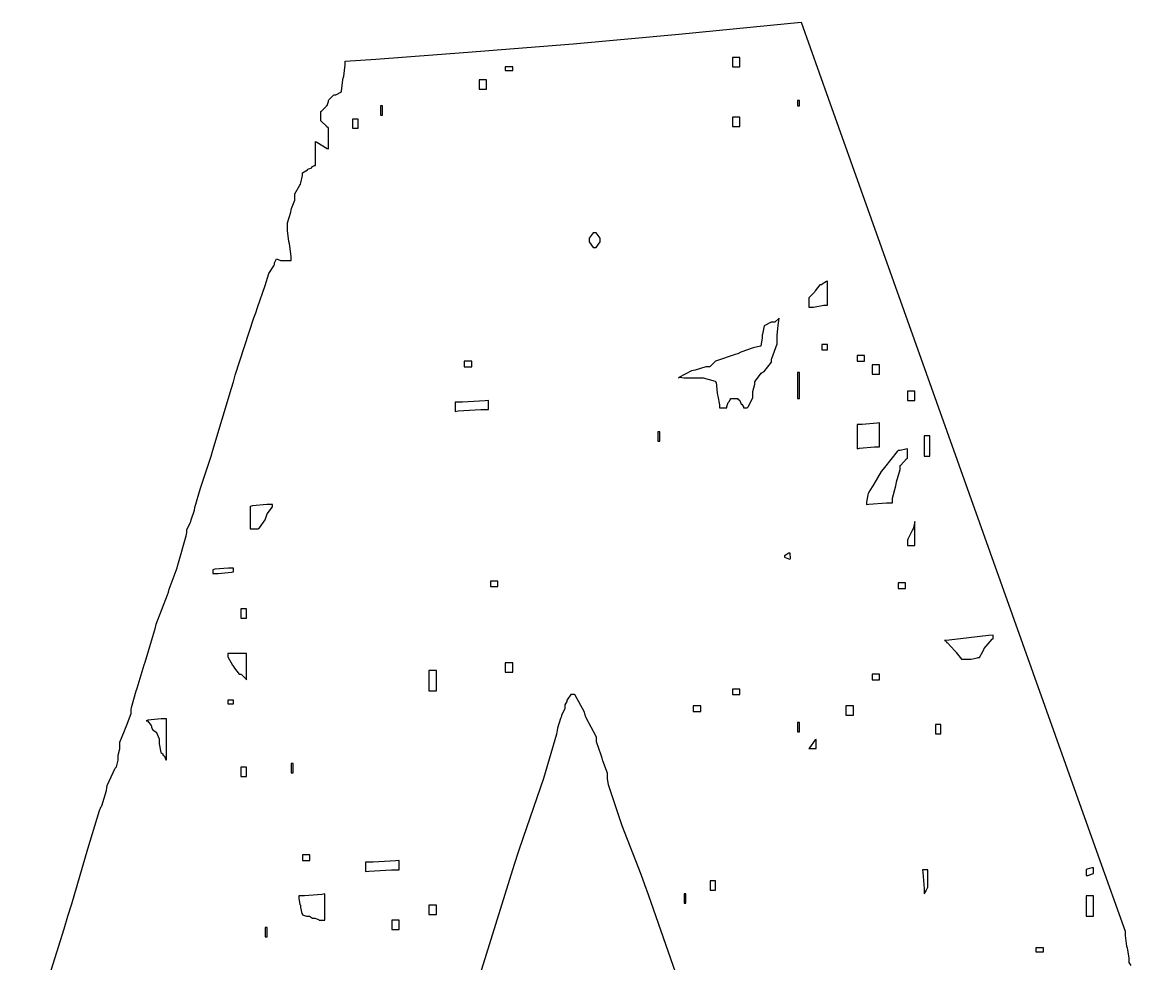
# Model space of a CAD drawing. Extents: x 44 to 313, y 66 to 291.
# Drawn here: x 55.72 to 76.73, y 222.13 to 239.96 of the extents above; entities that cross this region are included whole.
import ezdxf

# ---------------------------------------------------------------- set-up
doc = ezdxf.new("R2010")
doc.units = 0
doc.header["$MEASUREMENT"] = 0

msp = doc.modelspace()

# ---------------------------------------------------------------- linework, layer by layer
at = {"color": 40}
for points in [[(55.7209, 220.258), (56.5146, 222.789), (56.5848, 223.026), (56.6635, 223.264), (56.968, 224.305), (57.1846, 225.03), (57.2202, 225.108), (57.2287, 225.118), (57.3169, 225.408), (57.3264, 225.461), (57.3345, 225.505), (57.4848, 225.831), (57.5028, 225.848), (57.5109, 225.858), (57.5388, 225.983), (57.5388, 226.024), (57.5388, 226.078), (57.573, 226.198), (57.573, 226.237), (57.573, 226.325), (57.6612, 226.537), (57.6792, 226.59), (57.6957, 226.634), (57.7854, 226.865), (57.7854, 226.942), (57.7935, 226.978), (57.8817, 227.295), (57.8915, 227.329), (57.8997, 227.347), (58.014, 227.728), (58.0319, 227.788), (58.0485, 227.842), (58.2263, 228.433), (58.2443, 228.494), (58.2605, 228.556), (58.4729, 229.113), (58.4909, 229.165), (58.5075, 229.219), (58.6574, 229.624), (58.6673, 229.658), (58.6839, 229.72), (58.8257, 230.233), (58.8437, 230.294), (58.8437, 230.347), (58.9044, 230.478), (58.9139, 230.504), (58.922, 230.532), (58.9841, 230.717), (58.9841, 230.717), (58.9926, 230.77), (59.1026, 231.137), (59.2667, 231.625), (59.3027, 231.739), (59.3369, 231.855), (59.6896, 233.028), (59.7256, 233.15), (59.7598, 233.274), (60.1126, 234.36), (60.1486, 234.457), (60.1832, 234.555), (60.3236, 234.972), (60.3952, 235.197), (60.3952, 235.197), (60.3952, 235.197), (60.4919, 235.347), (60.5014, 235.373), (60.5014, 235.4), (60.5374, 235.479), (60.5374, 235.479), (60.5374, 235.479), (60.6157, 235.443), (60.6418, 235.443), (60.6859, 235.443), (60.7854, 235.443), (60.8182, 235.443), (60.8182, 235.523), (60.7921, 235.718), (60.784, 235.762), (60.7741, 235.806), (60.748, 236.011), (60.748, 236.079), (60.748, 236.159), (60.8087, 236.363), (60.8182, 236.397), (60.8266, 236.433), (60.8902, 236.591), (60.8902, 236.644), (60.8902, 236.706), (60.985, 236.874), (60.9946, 236.89), (61.003, 236.918), (61.0306, 237.057), (61.0306, 237.103), (61.0306, 237.103), (61.1269, 237.164), (61.1367, 237.173), (61.1367, 237.173), (61.2069, 237.199), (61.2069, 237.207), (61.2069, 237.217), (61.2592, 237.243), (61.2771, 237.243), (61.2771, 237.359), (61.2771, 237.617), (61.2771, 237.702), (61.3033, 237.685), (61.4976, 237.57), (61.5237, 237.56), (61.5237, 237.632), (61.5237, 237.79), (61.5237, 237.842), (61.5237, 237.87), (61.5237, 237.929), (61.5237, 237.949), (61.5237, 237.949), (61.4895, 237.985), (61.4895, 237.985), (61.4796, 237.994), (61.3914, 238.081), (61.3833, 238.089), (61.3833, 238.117), (61.3833, 238.176), (61.3833, 238.195), (61.3833, 238.213), (61.3833, 238.253), (61.3833, 238.265), (61.3914, 238.275), (61.4796, 238.363), (61.4895, 238.372), (61.4976, 238.381), (61.5237, 238.455), (61.5237, 238.478), (61.5322, 238.487), (61.6204, 238.575), (61.6299, 238.584), (61.6645, 238.584), (61.7721, 238.638), (61.7721, 238.654), (61.7721, 238.654), (61.7968, 238.867), (61.8063, 238.901), (61.8148, 238.937), (61.8423, 239.149), (61.8423, 239.219), (62.4223, 239.261), (64.1643, 239.39), (66.1638, 239.55), (68.162, 239.731), (69.9036, 239.901), (70.4854, 239.959), (70.9965, 238.522), (76.1104, 224.172), (76.623, 222.743), (76.623, 222.665), (76.6491, 222.462), (76.659, 222.426), (76.6671, 222.392), (76.6932, 222.233), (76.6932, 222.18), (76.6932, 222.154), (76.7292, 222.094)], [(68.2971, 221.404), (67.5915, 223.433), (67.521, 223.625), (67.4508, 223.82), (67.0899, 224.737), (66.8334, 225.515), (66.8154, 225.637), (66.8154, 225.735), (66.7272, 225.972), (66.711, 226.024), (66.693, 226.078), (66.6048, 226.33), (66.6048, 226.413), (66.5949, 226.431), (66.409, 226.784), (66.3924, 226.836), (66.3744, 226.89), (66.198, 227.216), (66.1818, 227.225), (66.1818, 227.225), (66.1458, 227.225), (66.1458, 227.225), (66.1183, 227.225), (66.0481, 227.128), (66.0396, 227.119), (66.0396, 227.093), (66.0054, 227.033), (66.0054, 227.013), (66.0054, 226.96), (65.9419, 226.828), (65.9335, 226.8), (65.9239, 226.774), (65.8633, 226.59), (65.8633, 226.59), (65.8453, 226.475), (65.5987, 225.637), (65.2117, 224.517), (65.1235, 224.26), (65.0434, 224.006), (64.2482, 221.448)]]:
    msp.add_lwpolyline(points, dxfattribs=at)
for points in [[(69.1804, 239.113), (69.2146, 239.113), (69.2933, 239.113), (69.3208, 239.113), (69.3208, 239.157), (69.3208, 239.256), (69.3208, 239.29), (69.2848, 239.29), (69.2065, 239.29), (69.1804, 239.29), (69.1804, 239.245), (69.1804, 239.146), (69.1804, 239.113)], [(64.8751, 239.043), (64.9097, 239.043), (64.9898, 239.043), (65.0173, 239.043), (65.0173, 239.061), (65.0173, 239.101), (65.0173, 239.113), (64.9813, 239.113), (64.9016, 239.113), (64.8751, 239.113), (64.8751, 239.097), (64.8751, 239.057), (64.8751, 239.043)], [(64.3819, 238.69), (64.4165, 238.69), (64.4948, 238.69), (64.5223, 238.69), (64.5223, 238.734), (64.5223, 238.833), (64.5223, 238.867), (64.4867, 238.867), (64.4081, 238.867), (64.3819, 238.867), (64.3819, 238.822), (64.3819, 238.723), (64.3819, 238.69)], [(70.4152, 238.372), (70.4152, 238.372), (70.4494, 238.372), (70.4494, 238.372), (70.4494, 238.399), (70.4494, 238.458), (70.4494, 238.478), (70.4494, 238.478), (70.4152, 238.478), (70.4152, 238.478), (70.4152, 238.452), (70.4152, 238.392), (70.4152, 238.372)], [(62.5119, 238.195), (62.5119, 238.195), (62.5479, 238.195), (62.5479, 238.195), (62.5479, 238.239), (62.5479, 238.338), (62.5479, 238.372), (62.5479, 238.372), (62.5119, 238.372), (62.5119, 238.372), (62.5119, 238.327), (62.5119, 238.228), (62.5119, 238.195)], [(61.9827, 237.949), (62.0088, 237.949), (62.0681, 237.949), (62.0889, 237.949), (62.0889, 237.993), (62.0889, 238.092), (62.0889, 238.125), (62.0614, 238.125), (62.0021, 238.125), (61.9827, 238.125), (61.9827, 238.081), (61.9827, 237.982), (61.9827, 237.949)], [(69.1804, 237.985), (69.2146, 237.985), (69.2933, 237.985), (69.3208, 237.985), (69.3208, 238.029), (69.3208, 238.128), (69.3208, 238.161), (69.2848, 238.161), (69.2065, 238.161), (69.1804, 238.161), (69.1804, 238.117), (69.1804, 238.017), (69.1804, 237.985)], [(66.5688, 235.972), (66.5413, 235.972), (66.4626, 235.868), (66.4626, 235.832), (66.4626, 235.797), (66.5413, 235.692), (66.5688, 235.692), (66.5949, 235.692), (66.675, 235.797), (66.675, 235.832), (66.675, 235.868), (66.5949, 235.972), (66.5688, 235.972)], [(70.8723, 234.986), (70.8367, 234.986), (70.7485, 234.871), (70.7319, 234.844), (70.7224, 234.836), (70.6342, 234.748), (70.6258, 234.738), (70.6258, 234.694), (70.6258, 234.594), (70.6258, 234.561), (70.714, 234.561), (70.9126, 234.597), (70.9785, 234.597), (70.9785, 234.713), (70.9785, 234.971), (70.9785, 235.056), (70.9605, 235.048), (70.8808, 234.996), (70.8723, 234.986)], [(68.2625, 233.222), (68.3327, 233.222), (68.4911, 233.222), (68.5451, 233.222), (68.6234, 233.222), (68.8523, 233.16), (68.8619, 233.15), (68.8703, 233.142), (68.888, 232.931), (68.8979, 232.904), (68.906, 232.877), (68.9321, 232.712), (68.9321, 232.657), (68.9321, 232.657), (68.9681, 232.657), (68.9681, 232.657), (68.9942, 232.657), (69.0534, 232.657), (69.0742, 232.657), (69.0742, 232.684), (69.0989, 232.755), (69.1085, 232.763), (69.1169, 232.773), (69.1444, 232.818), (69.1444, 232.833), (69.1706, 232.833), (69.2298, 232.833), (69.2506, 232.833), (69.2506, 232.833), (69.2848, 232.833), (69.2848, 232.833), (69.2848, 232.825), (69.3208, 232.797), (69.3208, 232.797), (69.3208, 232.797), (69.3469, 232.727), (69.3568, 232.727), (69.3568, 232.727), (69.391, 232.675), (69.391, 232.657), (69.391, 232.657), (69.427, 232.657), (69.427, 232.657), (69.427, 232.657), (69.4612, 232.657), (69.4612, 232.657), (69.4792, 232.675), (69.5674, 232.847), (69.5674, 232.904), (69.5674, 232.966), (69.6034, 233.105), (69.6034, 233.15), (69.62, 233.168), (69.7258, 233.31), (69.7438, 233.327), (69.7784, 233.345), (69.9202, 233.518), (69.9202, 233.575), (69.9287, 233.593), (70.0264, 233.87), (70.0264, 233.962), (70.0264, 234.028), (70.0444, 234.223), (70.0624, 234.351), (70.0624, 234.351), (70.0624, 234.351), (69.9823, 234.28), (69.9562, 234.28), (69.9121, 234.28), (69.7798, 234.208), (69.7798, 234.208), (69.7798, 234.208), (69.7523, 234.05), (69.7438, 234.032), (69.7438, 233.98), (69.7177, 233.821), (69.7096, 233.821), (69.7096, 233.821), (69.5759, 233.791), (69.3374, 233.707), (69.2848, 233.679), (69.2312, 233.663), (68.8785, 233.548), (68.8619, 233.539), (68.8523, 233.531), (68.7641, 233.443), (68.7557, 233.433), (68.676, 233.433), (68.4735, 233.372), (68.4389, 233.363), (68.4029, 233.354), (68.1648, 233.232), (68.1563, 233.222), (68.1743, 233.234), (68.2625, 233.226), (68.2625, 233.222)], [(70.8723, 233.751), (70.8988, 233.751), (70.9581, 233.751), (70.9785, 233.751), (70.9785, 233.777), (70.9785, 233.837), (70.9785, 233.856), (70.951, 233.856), (70.8918, 233.856), (70.8723, 233.856), (70.8723, 233.83), (70.8723, 233.772), (70.8723, 233.751)], [(71.5437, 233.539), (71.5779, 233.539), (71.6566, 233.539), (71.6841, 233.539), (71.6841, 233.566), (71.6841, 233.626), (71.6841, 233.645), (71.6485, 233.645), (71.5698, 233.645), (71.5437, 233.645), (71.5437, 233.619), (71.5437, 233.56), (71.5437, 233.539)], [(64.0994, 233.433), (64.1339, 233.433), (64.2137, 233.433), (64.2415, 233.433), (64.2415, 233.46), (64.2415, 233.519), (64.2415, 233.539), (64.2056, 233.539), (64.1255, 233.539), (64.0994, 233.539), (64.0994, 233.513), (64.0994, 233.454), (64.0994, 233.433)], [(71.8263, 233.292), (71.8605, 233.292), (71.9391, 233.292), (71.9667, 233.292), (71.9667, 233.336), (71.9667, 233.436), (71.9667, 233.469), (71.9307, 233.469), (71.8524, 233.469), (71.8263, 233.469), (71.8263, 233.425), (71.8263, 233.325), (71.8263, 233.292)], [(70.4152, 232.833), (70.4152, 232.833), (70.4494, 232.833), (70.4494, 232.833), (70.4494, 232.958), (70.4494, 233.234), (70.4494, 233.327), (70.4494, 233.327), (70.4152, 233.327), (70.4152, 233.327), (70.4152, 233.204), (70.4152, 232.927), (70.4152, 232.833)], [(63.923, 232.587), (63.9837, 232.596), (64.4137, 232.621), (64.5583, 232.621), (64.5583, 232.665), (64.5583, 232.765), (64.5583, 232.797), (64.4962, 232.789), (64.0662, 232.763), (63.923, 232.763), (63.923, 232.719), (63.923, 232.62), (63.923, 232.587)], [(72.4958, 232.797), (72.5304, 232.797), (72.6087, 232.797), (72.6362, 232.797), (72.6362, 232.841), (72.6362, 232.941), (72.6362, 232.974), (72.6006, 232.974), (72.5219, 232.974), (72.4958, 232.974), (72.4958, 232.93), (72.4958, 232.831), (72.4958, 232.797)], [(71.5437, 231.881), (71.5878, 231.891), (71.8714, 231.915), (71.9667, 231.915), (71.9667, 232.031), (71.9667, 232.289), (71.9667, 232.374), (71.9226, 232.366), (71.6372, 232.34), (71.5437, 232.34), (71.5437, 232.225), (71.5437, 231.968), (71.5437, 231.881)], [(67.7693, 232.022), (67.7693, 232.022), (67.8035, 232.022), (67.8035, 232.022), (67.8035, 232.066), (67.8035, 232.165), (67.8035, 232.198), (67.8035, 232.198), (67.7693, 232.198), (67.7693, 232.198), (67.7693, 232.154), (67.7693, 232.055), (67.7693, 232.022)], [(72.8126, 231.739), (72.8391, 231.739), (72.8984, 231.739), (72.9188, 231.739), (72.9188, 231.837), (72.9188, 232.056), (72.9188, 232.128), (72.8913, 232.128), (72.832, 232.128), (72.8126, 232.128), (72.8126, 232.031), (72.8126, 231.812), (72.8126, 231.739)], [(72.3194, 231.845), (72.3015, 231.829), (72.063, 231.528), (72.0369, 231.492), (72.0012, 231.448), (71.8605, 231.21), (71.8605, 231.21), (71.8605, 231.21), (71.7628, 231.061), (71.7543, 231.033), (71.7448, 231.007), (71.7201, 230.87), (71.7201, 230.823), (71.7642, 230.832), (72.1004, 230.857), (72.2133, 230.857), (72.2133, 230.945), (72.2739, 231.176), (72.2835, 231.21), (72.2919, 231.254), (72.3554, 231.486), (72.3554, 231.563), (72.3717, 231.573), (72.4778, 231.688), (72.4958, 231.705), (72.4958, 231.749), (72.4958, 231.848), (72.4958, 231.881), (72.4683, 231.873), (72.3565, 231.845), (72.3194, 231.845)], [(60.0424, 230.364), (60.077, 230.364), (60.1567, 230.364), (60.1846, 230.364), (60.2188, 230.382), (60.325, 230.532), (60.361, 230.646), (60.361, 230.646), (60.361, 230.646), (60.4654, 230.779), (60.4654, 230.823), (60.3596, 230.823), (60.0865, 230.797), (60.0424, 230.787), (60.0424, 230.682), (60.0424, 230.444), (60.0424, 230.364)], [(72.6362, 230.504), (72.6362, 230.504), (72.6101, 230.382), (72.602, 230.364), (72.5921, 230.347), (72.5039, 230.17), (72.4958, 230.152), (72.4958, 230.125), (72.4958, 230.068), (72.4958, 230.047), (72.5304, 230.047), (72.6087, 230.047), (72.6362, 230.047), (72.6362, 230.161), (72.6362, 230.419), (72.6362, 230.504)], [(70.273, 229.905), (70.2455, 229.905), (70.1668, 229.853), (70.1668, 229.835), (70.1668, 229.827), (70.2635, 229.791), (70.273, 229.799), (70.2829, 229.804), (70.2744, 229.905), (70.273, 229.905)], [(59.3369, 229.518), (59.4335, 229.518), (59.6896, 229.544), (59.7256, 229.552), (59.7256, 229.57), (59.7256, 229.61), (59.7256, 229.622), (59.6276, 229.622), (59.3714, 229.598), (59.3369, 229.588), (59.3369, 229.572), (59.3369, 229.532), (59.3369, 229.518)], [(64.5943, 229.27), (64.6285, 229.27), (64.7072, 229.27), (64.7347, 229.27), (64.7347, 229.297), (64.7347, 229.357), (64.7347, 229.376), (64.6987, 229.376), (64.6204, 229.376), (64.5943, 229.376), (64.5943, 229.35), (64.5943, 229.29), (64.5943, 229.27)], [(72.3194, 229.235), (72.354, 229.235), (72.4323, 229.235), (72.4598, 229.235), (72.4598, 229.263), (72.4598, 229.322), (72.4598, 229.342), (72.4242, 229.342), (72.3456, 229.342), (72.3194, 229.342), (72.3194, 229.315), (72.3194, 229.256), (72.3194, 229.235)], [(59.866, 228.67), (59.8921, 228.67), (59.9514, 228.67), (59.9722, 228.67), (59.9722, 228.714), (59.9722, 228.813), (59.9722, 228.847), (59.9447, 228.847), (59.8854, 228.847), (59.866, 228.847), (59.866, 228.802), (59.866, 228.703), (59.866, 228.67)], [(73.2374, 228.211), (73.2536, 228.203), (73.3958, 228.053), (73.4138, 228.035), (73.4219, 228.019), (73.5182, 227.894), (73.5182, 227.894), (73.5528, 227.894), (73.6328, 227.894), (73.6604, 227.894), (73.7044, 227.894), (73.8188, 227.922), (73.8367, 227.93), (73.8628, 227.93), (73.9331, 228.054), (73.9429, 228.071), (73.951, 228.098), (74.1013, 228.275), (74.1193, 228.283), (74.1193, 228.301), (74.1193, 228.341), (74.1193, 228.353), (74.0311, 228.345), (73.2896, 228.257), (73.2014, 228.247), (73.2095, 228.247), (73.2374, 228.221), (73.2374, 228.211)], [(59.6194, 228.001), (59.6194, 227.94), (59.7076, 227.78), (59.7256, 227.754), (59.7422, 227.728), (59.8343, 227.612), (59.866, 227.612), (59.8745, 227.604), (59.9627, 227.516), (59.9722, 227.506), (59.9722, 227.63), (59.9722, 227.908), (59.9722, 228.001), (59.884, 228.001), (59.6858, 228.001), (59.6194, 228.001)], [(64.8751, 227.648), (64.9097, 227.648), (64.9898, 227.648), (65.0173, 227.648), (65.0173, 227.692), (65.0173, 227.791), (65.0173, 227.824), (64.9813, 227.824), (64.9016, 227.824), (64.8751, 227.824), (64.8751, 227.78), (64.8751, 227.681), (64.8751, 227.648)], [(63.4298, 227.295), (63.464, 227.295), (63.5427, 227.295), (63.5702, 227.295), (63.5702, 227.393), (63.5702, 227.61), (63.5702, 227.682), (63.5346, 227.682), (63.4559, 227.682), (63.4298, 227.682), (63.4298, 227.586), (63.4298, 227.368), (63.4298, 227.295)], [(71.8263, 227.506), (71.8605, 227.506), (71.9391, 227.506), (71.9667, 227.506), (71.9667, 227.534), (71.9667, 227.593), (71.9667, 227.612), (71.9307, 227.612), (71.8524, 227.612), (71.8263, 227.612), (71.8263, 227.586), (71.8263, 227.526), (71.8263, 227.506)], [(69.1804, 227.225), (69.2146, 227.225), (69.2933, 227.225), (69.3208, 227.225), (69.3208, 227.251), (69.3208, 227.31), (69.3208, 227.329), (69.2848, 227.329), (69.2065, 227.329), (69.1804, 227.329), (69.1804, 227.303), (69.1804, 227.245), (69.1804, 227.225)], [(59.6194, 227.048), (59.6456, 227.048), (59.7048, 227.048), (59.7256, 227.048), (59.7256, 227.066), (59.7256, 227.106), (59.7256, 227.119), (59.6981, 227.119), (59.6388, 227.119), (59.6194, 227.119), (59.6194, 227.102), (59.6194, 227.062), (59.6194, 227.048)], [(68.4389, 226.906), (68.4735, 226.906), (68.5518, 226.906), (68.5793, 226.906), (68.5793, 226.934), (68.5793, 226.993), (68.5793, 227.013), (68.5437, 227.013), (68.465, 227.013), (68.4389, 227.013), (68.4389, 226.986), (68.4389, 226.927), (68.4389, 226.906)], [(71.3313, 226.836), (71.3659, 226.836), (71.4456, 226.836), (71.4735, 226.836), (71.4735, 226.88), (71.4735, 226.979), (71.4735, 227.013), (71.4375, 227.013), (71.3574, 227.013), (71.3313, 227.013), (71.3313, 226.968), (71.3313, 226.869), (71.3313, 226.836)], [(58.1723, 226.624), (58.1723, 226.608), (58.1988, 226.554), (58.2083, 226.554), (58.2083, 226.554), (58.2443, 226.519), (58.2443, 226.519), (58.2605, 226.519), (58.3145, 226.387), (58.3145, 226.343), (58.3145, 226.29), (58.3487, 226.131), (58.3487, 226.131), (58.3487, 226.131), (58.3847, 226.104), (58.3847, 226.095), (58.3847, 226.086), (58.4207, 226.06), (58.4207, 226.06), (58.4207, 226.06), (58.4454, 225.99), (58.4549, 225.99), (58.4549, 226.184), (58.4549, 226.621), (58.4549, 226.766), (58.3572, 226.766), (58.1021, 226.74), (58.0679, 226.73), (58.094, 226.73), (58.1628, 226.642), (58.1723, 226.624)], [(70.4152, 226.519), (70.4152, 226.519), (70.4494, 226.519), (70.4494, 226.519), (70.4494, 226.563), (70.4494, 226.663), (70.4494, 226.696), (70.4494, 226.696), (70.4152, 226.696), (70.4152, 226.696), (70.4152, 226.652), (70.4152, 226.552), (70.4152, 226.519)], [(73.025, 226.483), (73.0511, 226.483), (73.1104, 226.483), (73.1312, 226.483), (73.1312, 226.527), (73.1312, 226.627), (73.1312, 226.66), (73.1037, 226.66), (73.0444, 226.66), (73.025, 226.66), (73.025, 226.616), (73.025, 226.516), (73.025, 226.483)], [(70.6258, 226.201), (70.6603, 226.201), (70.7401, 226.201), (70.7679, 226.201), (70.7679, 226.245), (70.7679, 226.344), (70.7679, 226.377), (70.7499, 226.369), (70.6423, 226.219), (70.6258, 226.201)], [(59.866, 225.672), (59.8921, 225.672), (59.9514, 225.672), (59.9722, 225.672), (59.9722, 225.716), (59.9722, 225.815), (59.9722, 225.848), (59.9447, 225.848), (59.8854, 225.848), (59.866, 225.848), (59.866, 225.804), (59.866, 225.705), (59.866, 225.672)], [(60.8182, 225.742), (60.8182, 225.742), (60.8542, 225.742), (60.8542, 225.742), (60.8542, 225.786), (60.8542, 225.885), (60.8542, 225.918), (60.8542, 225.918), (60.8182, 225.918), (60.8182, 225.918), (60.8182, 225.874), (60.8182, 225.775), (60.8182, 225.742)], [(61.0306, 224.084), (61.0651, 224.084), (61.1434, 224.084), (61.171, 224.084), (61.171, 224.112), (61.171, 224.171), (61.171, 224.19), (61.1353, 224.19), (61.0567, 224.19), (61.0306, 224.19), (61.0306, 224.164), (61.0306, 224.105), (61.0306, 224.084)], [(62.2293, 223.873), (62.2914, 223.883), (62.7214, 223.908), (62.8646, 223.908), (62.8646, 223.952), (62.8646, 224.051), (62.8646, 224.084), (62.8026, 224.076), (62.3729, 224.05), (62.2293, 224.05), (62.2293, 224.006), (62.2293, 223.906), (62.2293, 223.873)], [(72.8126, 223.449), (72.8211, 223.459), (72.8486, 223.506), (72.8486, 223.521), (72.8567, 223.53), (72.8846, 223.576), (72.8846, 223.591), (72.8846, 223.671), (72.8846, 223.848), (72.8846, 223.908), (72.8567, 223.908), (72.7975, 223.908), (72.7784, 223.908), (72.7865, 223.856), (72.8126, 223.551), (72.8126, 223.449)], [(75.8832, 223.802), (75.9174, 223.802), (76.0056, 223.829), (76.0236, 223.838), (76.0236, 223.865), (76.0236, 223.924), (76.0236, 223.944), (75.9876, 223.944), (75.8994, 223.918), (75.8832, 223.908), (75.8832, 223.882), (75.8832, 223.822), (75.8832, 223.802)], [(68.7557, 223.521), (68.7821, 223.521), (68.8414, 223.521), (68.8619, 223.521), (68.8619, 223.565), (68.8619, 223.664), (68.8619, 223.697), (68.8344, 223.697), (68.7751, 223.697), (68.7557, 223.697), (68.7557, 223.653), (68.7557, 223.554), (68.7557, 223.521)], [(60.9604, 223.415), (60.9604, 223.37), (60.985, 223.248), (60.9946, 223.238), (60.9946, 223.194), (61.021, 223.08), (61.0306, 223.062), (61.0306, 223.053), (61.1092, 223.026), (61.1367, 223.026), (61.1628, 223.026), (61.2221, 222.992), (61.2429, 222.992), (61.269, 222.992), (61.3378, 222.965), (61.3473, 222.956), (61.3738, 222.956), (61.4331, 222.956), (61.4535, 222.956), (61.4535, 223.08), (61.4535, 223.357), (61.4535, 223.449), (61.3999, 223.441), (61.069, 223.415), (60.9604, 223.415)], [(68.2625, 223.272), (68.2625, 223.272), (68.2985, 223.272), (68.2985, 223.272), (68.2985, 223.316), (68.2985, 223.416), (68.2985, 223.449), (68.2985, 223.449), (68.2625, 223.449), (68.2625, 223.449), (68.2625, 223.405), (68.2625, 223.306), (68.2625, 223.272)], [(75.8832, 223.026), (75.9174, 223.026), (75.9961, 223.026), (76.0236, 223.026), (76.0236, 223.124), (76.0236, 223.343), (76.0236, 223.415), (75.9876, 223.415), (75.9093, 223.415), (75.8832, 223.415), (75.8832, 223.318), (75.8832, 223.099), (75.8832, 223.026)], [(63.4298, 223.062), (63.464, 223.062), (63.5427, 223.062), (63.5702, 223.062), (63.5702, 223.106), (63.5702, 223.205), (63.5702, 223.238), (63.5346, 223.238), (63.4559, 223.238), (63.4298, 223.238), (63.4298, 223.194), (63.4298, 223.095), (63.4298, 223.062)], [(62.7242, 222.779), (62.7585, 222.779), (62.8371, 222.779), (62.8646, 222.779), (62.8646, 222.823), (62.8646, 222.922), (62.8646, 222.956), (62.829, 222.956), (62.7503, 222.956), (62.7242, 222.956), (62.7242, 222.911), (62.7242, 222.812), (62.7242, 222.779)], [(60.325, 222.639), (60.325, 222.639), (60.361, 222.639), (60.361, 222.639), (60.361, 222.683), (60.361, 222.782), (60.361, 222.815), (60.361, 222.815), (60.325, 222.815), (60.325, 222.815), (60.325, 222.771), (60.325, 222.672), (60.325, 222.639)], [(74.9293, 222.356), (74.9639, 222.356), (75.044, 222.356), (75.0715, 222.356), (75.0715, 222.374), (75.0715, 222.414), (75.0715, 222.426), (75.0355, 222.426), (74.9558, 222.426), (74.9293, 222.426), (74.9293, 222.41), (74.9293, 222.356), (74.9293, 222.356)]]:
    msp.add_lwpolyline(points, close=True, dxfattribs=at)

doc.saveas('drawing.dxf')
